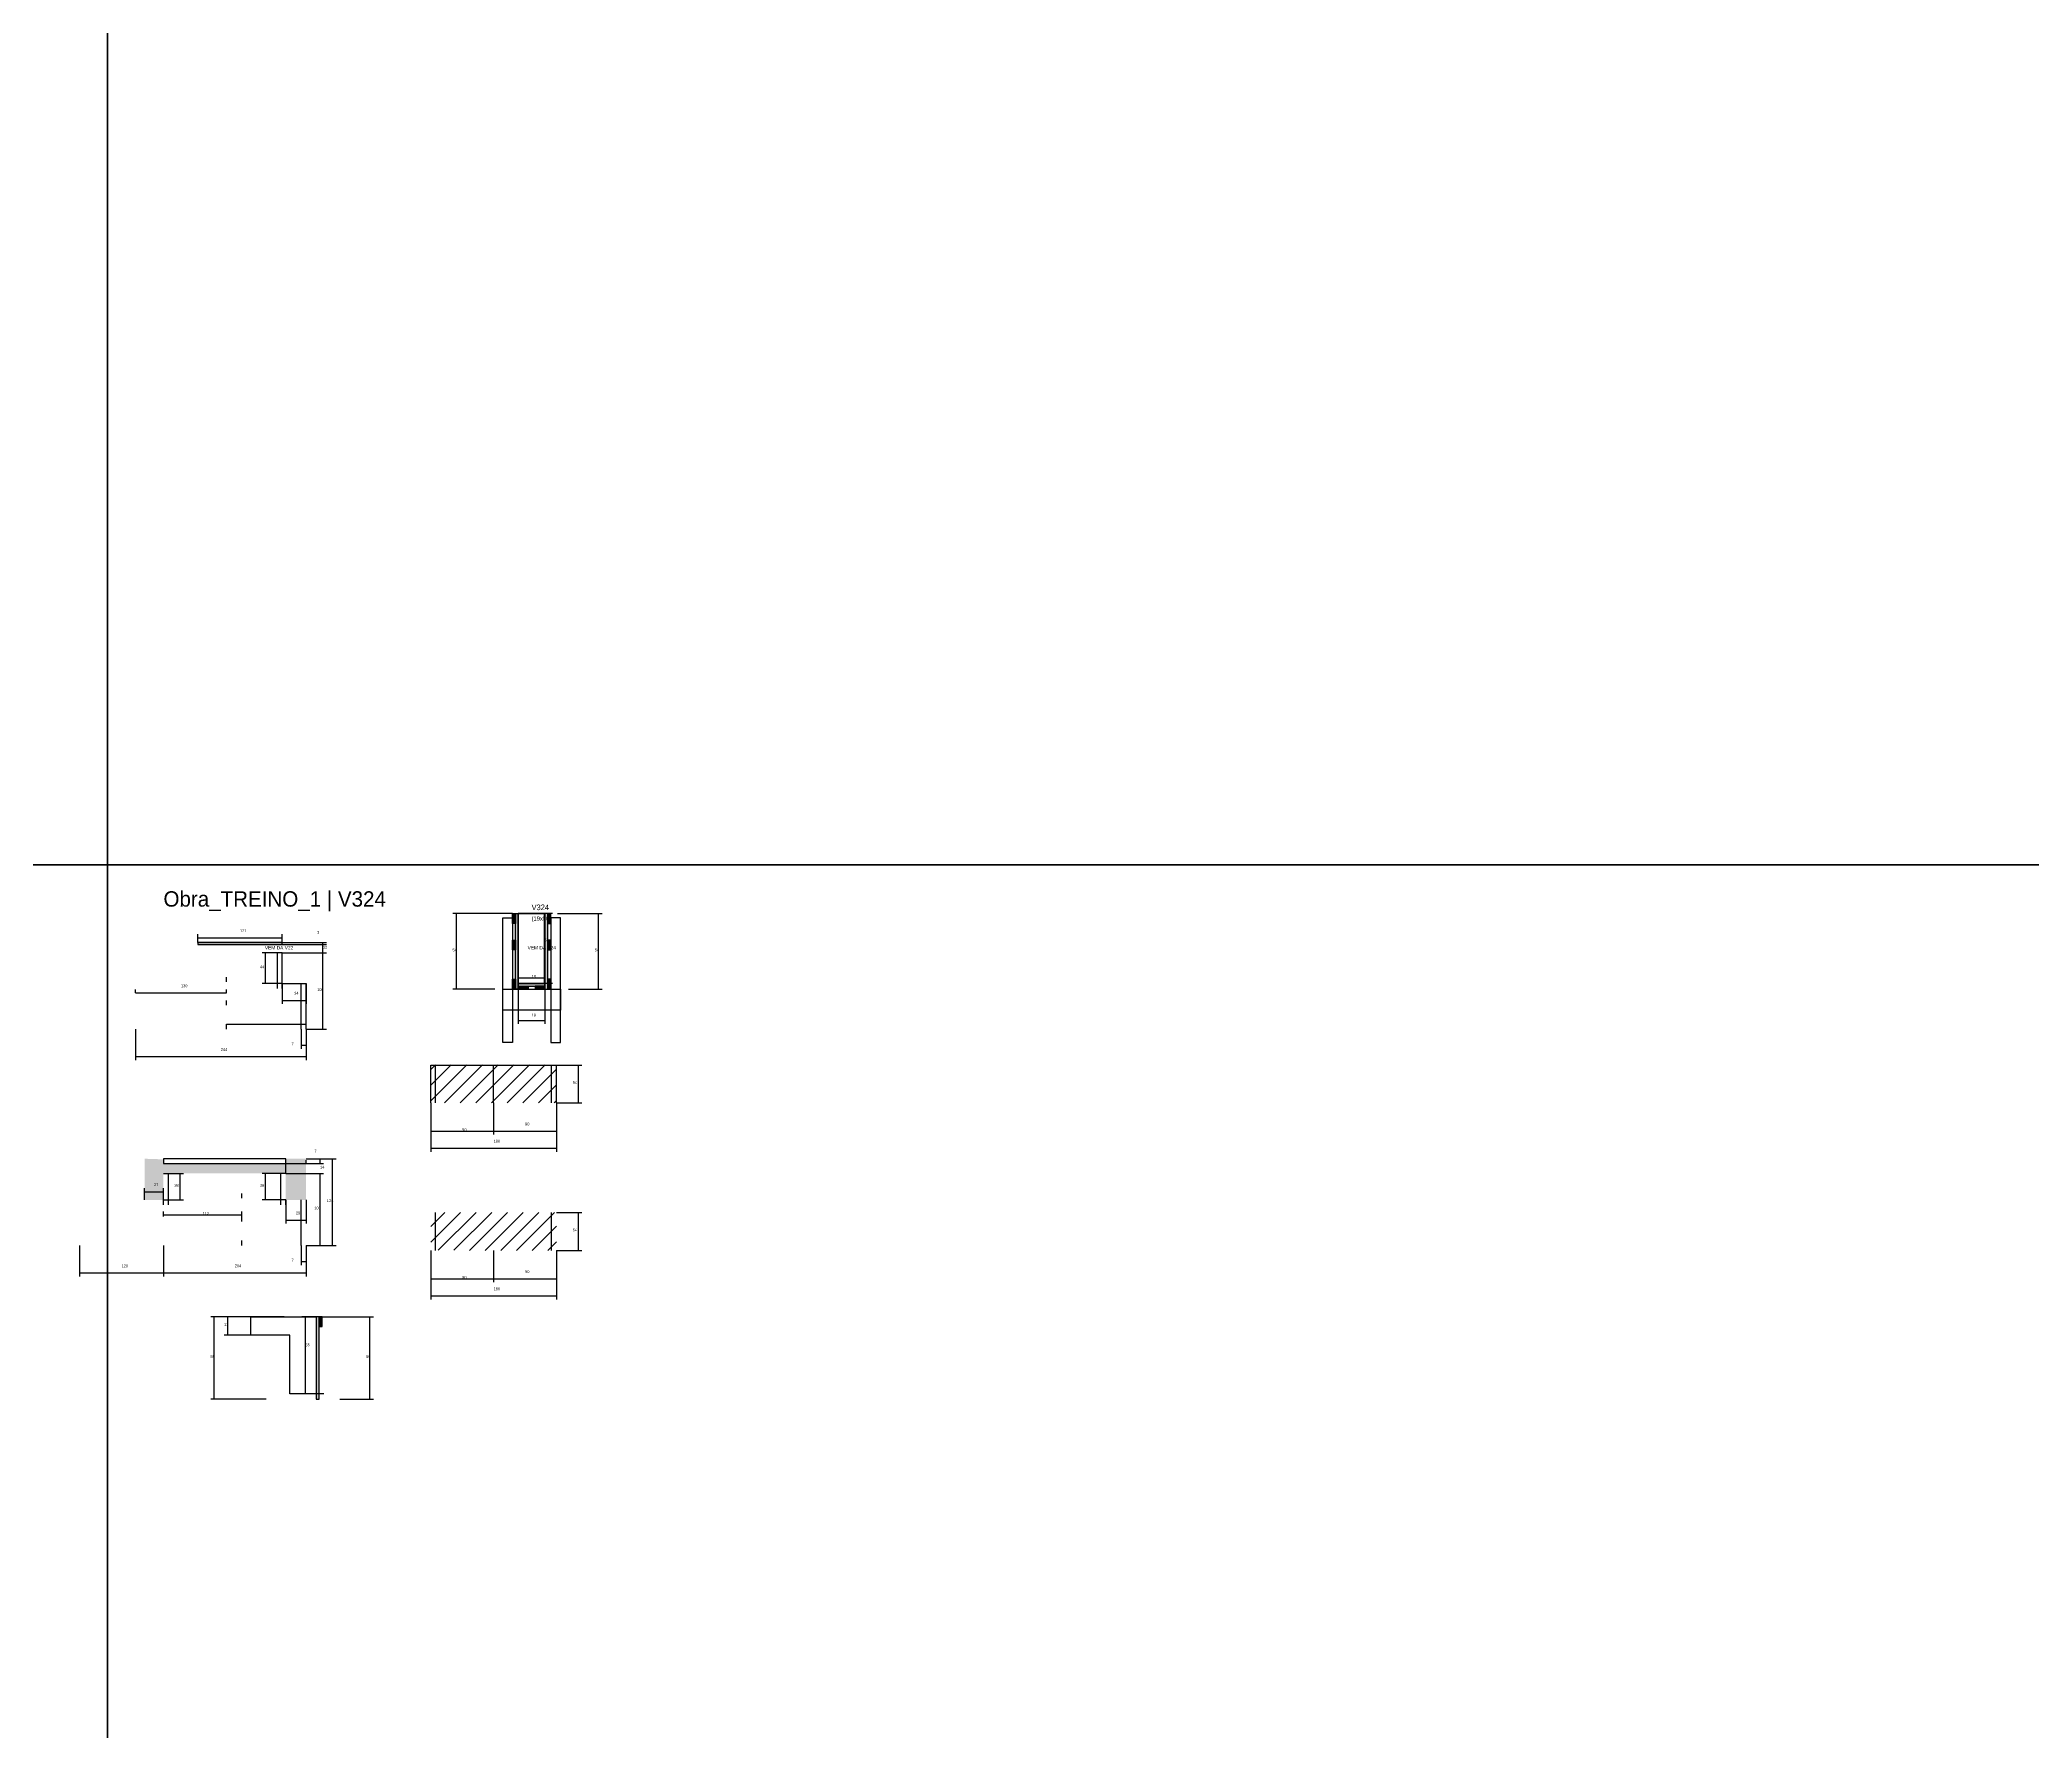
# Model space of a CAD drawing. Header units: metres. Extents: x -41 to 34800, y -36000 to 1848.
# Drawn here: x 2803 to 5654, y -3040 to -620 of the extents above; entities that cross this region are included whole.
import ezdxf

# ---------------------------------------------------------------- set-up
doc = ezdxf.new("R2010")
doc.units = ezdxf.units.M
for name, color, linetype in [('CELL_BORDER', 8, 'Continuous'), ('CONCRETO', 251, 'Continuous'), ('COTA', 4, 'Continuous'), ('Cota Seção (2x)', 4, 'Continuous'), ('Hachura', 253, 'Continuous'), ('LABEL_ID', 3, 'Continuous'), ('Madeira', 126, 'Continuous'), ('Painéis', 200, 'Continuous'), ('REAPROVEITAMENTO', 251, 'Continuous'), ('SARR_2.2x7', 40, 'Continuous'), ('SARR_3.5x7', 81, 'Continuous'), ('Texto Seção', 7, 'Continuous')]:
    doc.layers.add(name, color=color, linetype=linetype)

msp = doc.modelspace()

# ---------------------------------------------------------------- hatches: boundary and pattern name
at = {"layer": 'COTA'}
h = msp.add_hatch(dxfattribs=at)
h.set_pattern_fill('AR-CONC', scale=0.03)
h.paths.add_polyline_path([(3155, -2241.7), (2980, -2241.7), (2980, -2241.7), (2980, -2279.7), (2980, -2279.7), (2953, -2279.7), (2953, -2279.7), (2953, -2220.7), (2953, -2220.7), (2980, -2221.6), (2980, -2221.6), (2980, -2227.7), (2980, -2227.7), (3155, -2227.7), (3155, -2227.7), (3155, -2220.7), (3155, -2220.7), (3184, -2220.7), (3184, -2220.7), (3184, -2279.7), (3184, -2279.7), (3155, -2279.7), (3155, -2279.7), (3155, -2241.7)])
at = {"layer": 'Hachura'}
h = msp.add_hatch(dxfattribs=at)
h.set_pattern_fill('ANSI31', scale=0.5)
h.paths.add_polyline_path([(3483.8, -1884), (3479.4, -1884), (3479.4, -1884), (3479.4, -1870), (3479.4, -1870), (3483.8, -1870), (3483.8, -1870), (3483.8, -1884)])
h = msp.add_hatch(color=8, dxfattribs=at)
h.dxf.hatch_style = 1
h.paths.add_polyline_path([(3487.8, -1870), (3483.8, -1870), (3483.8, -1870), (3483.8, -1978), (3483.8, -1978), (3487.8, -1978), (3487.8, -1978), (3487.8, -1870)])
h = msp.add_hatch(color=8, dxfattribs=at)
h.dxf.hatch_style = 1
h.paths.add_polyline_path([(3529.8, -1870), (3525.8, -1870), (3525.8, -1870), (3525.8, -1978), (3525.8, -1978), (3529.8, -1978), (3529.8, -1978), (3529.8, -1870)])
h = msp.add_hatch(dxfattribs=at)
h.set_pattern_fill('ANSI31', scale=0.5)
h.paths.add_polyline_path([(3529.8, -1884), (3534.2, -1884), (3534.2, -1884), (3534.2, -1870), (3534.2, -1870), (3529.8, -1870), (3529.8, -1870), (3529.8, -1884)])
h = msp.add_hatch(dxfattribs=at)
h.set_pattern_fill('ANSI31', scale=0.5)
h.paths.add_polyline_path([(3483.8, -1922), (3479.4, -1922), (3479.4, -1922), (3479.4, -1908), (3479.4, -1908), (3483.8, -1908), (3483.8, -1908), (3483.8, -1922)])
h = msp.add_hatch(dxfattribs=at)
h.set_pattern_fill('ANSI31', scale=0.5)
h.paths.add_polyline_path([(3529.8, -1922), (3534.2, -1922), (3534.2, -1922), (3534.2, -1908), (3534.2, -1908), (3529.8, -1908), (3529.8, -1908), (3529.8, -1922)])
h = msp.add_hatch(dxfattribs=at)
h.set_pattern_fill('ANSI31', scale=0.5)
h.paths.add_polyline_path([(3483.8, -1978), (3479.4, -1978), (3479.4, -1978), (3479.4, -1964), (3479.4, -1964), (3483.8, -1964), (3483.8, -1964), (3483.8, -1978)])
h = msp.add_hatch(dxfattribs=at)
h.set_pattern_fill('ANSI31', scale=0.5)
h.paths.add_polyline_path([(3529.8, -1978), (3534.2, -1978), (3534.2, -1978), (3534.2, -1964), (3534.2, -1964), (3529.8, -1964), (3529.8, -1964), (3529.8, -1978)])
h = msp.add_hatch(color=8, dxfattribs=at)
h.dxf.hatch_style = 1
h.paths.add_polyline_path([(3525.8, -1973.6), (3525.8, -1970), (3525.8, -1970), (3487.8, -1970), (3487.8, -1970), (3487.8, -1973.6), (3487.8, -1973.6), (3525.8, -1973.6)])
h = msp.add_hatch(dxfattribs=at)
h.set_pattern_fill('ANSI31', scale=0.5)
h.paths.add_polyline_path([(3487.8, -1978), (3487.8, -1973.6), (3487.8, -1973.6), (3501.8, -1973.6), (3501.8, -1973.6), (3501.8, -1978), (3501.8, -1978), (3487.8, -1978)])
h = msp.add_hatch(dxfattribs=at)
h.set_pattern_fill('ANSI31', scale=0.5)
h.paths.add_polyline_path([(3525.8, -1978), (3525.8, -1973.6), (3525.8, -1973.6), (3511.8, -1973.6), (3511.8, -1973.6), (3511.8, -1978), (3511.8, -1978), (3525.8, -1978)])
h = msp.add_hatch(color=8, dxfattribs=at)
h.dxf.hatch_style = 1
h.paths.add_polyline_path([(3202.6, -2446.9), (3198.6, -2446.9), (3198.6, -2446.9), (3198.6, -2564.9), (3198.6, -2564.9), (3202.6, -2564.9), (3202.6, -2564.9), (3202.6, -2446.9)])
h = msp.add_hatch(dxfattribs=at)
h.set_pattern_fill('ANSI31', scale=0.5)
h.paths.add_polyline_path([(3202.6, -2460.9), (3207, -2460.9), (3207, -2460.9), (3207, -2446.9), (3207, -2446.9), (3202.6, -2446.9), (3202.6, -2446.9), (3202.6, -2460.9)])
at = {"layer": 'REAPROVEITAMENTO'}
h = msp.add_hatch(dxfattribs=at)
h.set_pattern_fill('ANSI31', scale=5)
h.paths.add_polyline_path([(3542.5, -2140.7), (3542.5, -2086.6), (3542.5, -2086.6), (3362.5, -2086.4), (3362.5, -2086.4), (3362.5, -2140.5), (3362.5, -2140.5), (3542.5, -2140.7)])
h = msp.add_hatch(dxfattribs=at)
h.set_pattern_fill('ANSI31', scale=5)
h.paths.add_polyline_path([(3542.5, -2351.9), (3542.5, -2297.7), (3542.5, -2297.7), (3362.5, -2297.6), (3362.5, -2297.6), (3362.5, -2351.7), (3362.5, -2351.7), (3542.5, -2351.9)])

# ---------------------------------------------------------------- linework, layer by layer
at = {"layer": 'CELL_BORDER'}
for points in [[(0, -1800), (2900, -1800), (2900, 0), (0, 0)], [(2900, -1800), (5800, -1800), (5800, 0), (2900, 0)], [(0, -3600), (2900, -3600), (2900, -1800), (0, -1800)], [(2900, -3600), (5800, -3600), (5800, -1800), (2900, -1800)]]:
    msp.add_lwpolyline(points, close=True, dxfattribs=at)
at = {"layer": 'CONCRETO'}
for points in [[(3487.8, -1870), (3487.8, -1870), (3525.8, -1870), (3525.8, -1898), (3525.8, -1898), (3525.8, -1970), (3487.8, -1970), (3487.8, -1870)], [(3487.8, -1970), (3525.8, -1970), (3525.8, -1870), (3487.8, -1870)], [(3105, -2472.9), (3105, -2446.9), (3160.6, -2446.9), (3160.6, -2446.9), (3198.6, -2446.9), (3198.6, -2556.9), (3160.6, -2556.9), (3160.6, -2472.9)]]:
    msp.add_lwpolyline(points, close=True, dxfattribs=at)
at = {"layer": 'COTA'}
for p, q in [((3479.4, -1870), (3394.1, -1870)), ((3399.1, -1978), (3399.1, -1870)), ((3543.8, -1870), (3607.7, -1870)), ((3602.7, -1978), (3602.7, -1870)), ((3029, -1911.2), (3029, -1899.6)), ((3029, -1904.6), (3150, -1904.6)), ((3150, -1911.2), (3150, -1899.6)), ((3150, -1911.2), (3213.1, -1911.2)), ((3150, -1914.2), (3213.1, -1914.2)), ((3150, -1914.2), (3213.1, -1914.2)), ((3150, -1926.2), (3213.1, -1926.2)), ((3150, -1926.2), (3213.1, -1926.2)), ((3208.1, -1914.2), (3208.1, -1911.2)), ((3208.1, -1926.2), (3208.1, -1914.2)), ((3208.1, -2035.2), (3208.1, -1926.2)), ((3454.2, -1978), (3394.1, -1978)), ((3487.8, -1978), (3487.8, -2027.7)), ((3525.8, -1978), (3525.8, -2027.7)), ((3559.4, -1978), (3607.7, -1978)), ((3487.8, -2022.7), (3525.8, -2022.7)), ((2940, -2035.2), (2940, -2079.6)), ((3177, -2035.2), (3177, -2063.4)), ((3184, -2035.2), (3184, -2079.6)), ((3184, -2035.2), (3213.1, -2035.2)), ((3184, -2035.2), (3184, -2063.4)), ((2940, -2074.6), (3184, -2074.6)), ((3177, -2058.4), (3184, -2058.4)), ((3542.5, -2086.6), (3578.7, -2086.6)), ((3573.7, -2140.6), (3573.7, -2086.6)), ((3362.5, -2140.6), (3362.5, -2186.2)), ((3362.5, -2140.6), (3362.5, -2210.7)), ((3452.5, -2140.6), (3452.5, -2186.2)), ((3452.5, -2140.6), (3452.5, -2186.2)), ((3542.5, -2140.6), (3542.5, -2186.2)), ((3542.5, -2140.6), (3542.5, -2210.7)), ((3542.5, -2140.6), (3578.7, -2140.6)), ((3362.5, -2181.2), (3452.5, -2181.2)), ((3452.5, -2181.2), (3542.5, -2181.2)), ((3155, -2241.7), (3155, -2222.7)), ((3184, -2220.7), (3209, -2220.7)), ((3184, -2227.7), (3184, -2222.7)), ((3204, -2227.7), (3204, -2220.7)), ((3362.5, -2205.7), (3542.5, -2205.7)), ((3155, -2227.7), (3184, -2227.7)), ((3155, -2241.7), (3209, -2241.7)), ((3184, -2227.7), (3209, -2227.7)), ((3204, -2344.7), (3204, -2241.7)), ((3542.5, -2297.8), (3578.7, -2297.8)), ((3573.7, -2351.8), (3573.7, -2297.8)), ((2860, -2344.7), (2860, -2389.1)), ((2980, -2344.7), (2980, -2389.1)), ((3177, -2344.7), (3177, -2372.9)), ((3184, -2344.7), (3209, -2344.7)), ((3184, -2344.7), (3184, -2372.9)), ((3362.5, -2351.8), (3362.5, -2397.3)), ((3362.5, -2351.8), (3362.5, -2421.9)), ((3452.5, -2351.8), (3452.5, -2397.3)), ((3452.5, -2351.8), (3452.5, -2397.3)), ((3542.5, -2351.8), (3542.5, -2397.3)), ((3542.5, -2351.8), (3542.5, -2421.9)), ((3542.5, -2351.8), (3578.7, -2351.8)), ((2860, -2384.1), (2980, -2384.1)), ((3177, -2367.9), (3184, -2367.9)), ((3362.5, -2392.3), (3452.5, -2392.3)), ((3452.5, -2392.3), (3542.5, -2392.3)), ((3362.5, -2416.9), (3542.5, -2416.9)), ((3152.6, -2446.9), (3047.7, -2446.9)), ((3052.7, -2564.9), (3052.7, -2446.9)), ((3105, -2446.9), (3067, -2446.9)), ((3072, -2472.9), (3072, -2446.9)), ((3207, -2446.9), (3280.5, -2446.9)), ((3275.5, -2564.9), (3275.5, -2446.9)), ((3105, -2472.9), (3067, -2472.9)), ((3127, -2564.9), (3047.7, -2564.9)), ((3232.2, -2564.9), (3280.5, -2564.9))]:
    msp.add_line(p, q, dxfattribs=at)
at = {"layer": 'Cota Seção (2x)'}
for p, q in [((3536.8, -1870), (3520.3, -1870)), ((3525.3, -1970), (3525.3, -1870)), ((3150, -1926.2), (3121.2, -1926.2)), ((3126.2, -1970.2), (3126.2, -1926.2)), ((3487.8, -1978), (3487.8, -1957)), ((3487.8, -1962), (3525.8, -1962)), ((3525.8, -1978), (3525.8, -1957)), ((2940, -1983.5), (2940, -1978.5)), ((2940, -1983.5), (3070, -1983.5)), ((3070, -1983.5), (3070, -1978.5)), ((3150, -1970.2), (3121.2, -1970.2)), ((3150, -1970.2), (3150, -1999.1)), ((3150, -1994.1), (3184, -1994.1)), ((3184, -1970.2), (3184, -1999.1)), ((3536.8, -1970), (3520.3, -1970)), ((3184, -2220.7), (3226.9, -2220.7)), ((3221.9, -2344.7), (3221.9, -2220.7)), ((2980, -2241.7), (3008.8, -2241.7)), ((3003.8, -2279.7), (3003.8, -2241.7)), ((3155, -2241.7), (3121.2, -2241.7)), ((3126.2, -2279.7), (3126.2, -2241.7)), ((2953, -2279.7), (2953, -2262.9)), ((2953, -2267.9), (2980, -2267.9)), ((2980, -2279.7), (2980, -2262.9)), ((2980, -2279.7), (3008.8, -2279.7)), ((3155, -2279.7), (3121.2, -2279.7)), ((3155, -2279.7), (3155, -2313.5)), ((3184, -2279.7), (3184, -2313.5)), ((2980, -2303.5), (2980, -2296.1)), ((2980, -2301.1), (3092, -2301.1)), ((3092, -2303.5), (3092, -2296.1)), ((3155, -2308.5), (3184, -2308.5)), ((2980, -2344.7), (2980, -2389.1)), ((3184, -2344.7), (3226.9, -2344.7)), ((3184, -2344.7), (3184, -2389.1)), ((2980, -2384.1), (3184, -2384.1)), ((3198.6, -2446.9), (3178.2, -2446.9)), ((3183.2, -2556.9), (3183.2, -2446.9)), ((3209.6, -2556.9), (3178.2, -2556.9))]:
    msp.add_line(p, q, dxfattribs=at)
at = {"layer": 'Madeira'}
for points in [[(3483.8, -1884), (3479.4, -1884), (3479.4, -1870), (3483.8, -1870)], [(3529.8, -1884), (3534.2, -1884), (3534.2, -1870), (3529.8, -1870)], [(3483.8, -1922), (3479.4, -1922), (3479.4, -1908), (3483.8, -1908)], [(3529.8, -1922), (3534.2, -1922), (3534.2, -1908), (3529.8, -1908)], [(3483.8, -1978), (3479.4, -1978), (3479.4, -1964), (3483.8, -1964)], [(3529.8, -1978), (3534.2, -1978), (3534.2, -1964), (3529.8, -1964)], [(3487.8, -1978), (3487.8, -1973.6), (3501.8, -1973.6), (3501.8, -1978)], [(3525.8, -1978), (3525.8, -1973.6), (3511.8, -1973.6), (3511.8, -1978)], [(3202.6, -2460.9), (3207, -2460.9), (3207, -2446.9), (3202.6, -2446.9)]]:
    msp.add_lwpolyline(points, close=True, dxfattribs=at)
at = {"layer": 'Painéis'}
for p, q in [((3487.8, -1978), (3487.8, -1870)), ((3525.8, -1978), (3525.8, -1870)), ((3029, -1911.2), (3150, -1911.2)), ((3029, -1914.2), (3150, -1914.2)), ((3150, -1970.2), (3150, -1926.2)), ((3150, -1970.2), (3184, -1970.2)), ((3184, -2035.2), (3184, -1970.2)), ((3487.8, -1970), (3525.8, -1970)), ((3487.8, -1973.6), (3487.8, -1970)), ((3525.8, -1973.6), (3525.8, -1970)), ((3362.5, -2086.6), (3542.5, -2086.6)), ((3362.5, -2140.6), (3362.5, -2086.6)), ((3452.5, -2140.6), (3452.5, -2086.6)), ((3542.5, -2140.6), (3542.5, -2086.6))]:
    msp.add_line(p, q, dxfattribs=at)
for points in [[(3483.8, -1870), (3487.8, -1870), (3487.8, -1978), (3483.8, -1978)], [(3529.8, -1870), (3525.8, -1870), (3525.8, -1978), (3529.8, -1978)], [(3150, -1911.2), (3029, -1911.2), (3029, -1914.2), (3150, -1914.2)], [(3525.8, -1973.6), (3525.8, -1970), (3487.8, -1970), (3487.8, -1973.6)], [(2980, -2227.7), (3155, -2227.7), (3155, -2220.7), (2980, -2220.7)], [(3202.6, -2446.9), (3198.6, -2446.9), (3198.6, -2564.9), (3202.6, -2564.9)]]:
    msp.add_lwpolyline(points, close=True, dxfattribs=at)
at = {"layer": 'SARR_2.2x7'}
for p, q in [((3143, -1977.2), (3143, -1926.2)), ((3070, -1967.8), (3070, -1960.8)), ((3070, -2001.1), (3070, -1994.1)), ((3150, -1977.2), (3150, -1970.2)), ((3177, -2035.2), (3177, -1970.2)), ((3070, -2028.2), (3184, -2028.2)), ((3070, -2035.2), (3070, -2028.2)), ((3369.5, -2140.6), (3369.5, -2086.6)), ((3535.5, -2140.6), (3535.5, -2086.6)), ((2987, -2286.7), (2987, -2241.7)), ((3148, -2286.7), (3148, -2241.7)), ((2980, -2286.7), (2980, -2279.7)), ((3092, -2277.3), (3092, -2270.3)), ((3155, -2286.7), (3155, -2279.7)), ((3177, -2344.7), (3177, -2279.7)), ((3092, -2310.5), (3092, -2303.5)), ((3369.5, -2351.8), (3369.5, -2297.8)), ((3535.5, -2351.8), (3535.5, -2297.8)), ((3092, -2344.7), (3092, -2337.7))]:
    msp.add_line(p, q, dxfattribs=at)
at = {"layer": 'SARR_3.5x7'}
for points in [[(3465.4, -1876), (3479.4, -1876), (3479.4, -2054.4), (3465.4, -2054.4)], [(3548.2, -1876), (3534.2, -1876), (3534.2, -2054.4), (3548.2, -2054.4)], [(3465.4, -1978), (3548.2, -1978), (3548.2, -2008), (3465.4, -2008)]]:
    msp.add_lwpolyline(points, close=True, dxfattribs=at)

# ---------------------------------------------------------------- texts
at = {"layer": 'COTA'}
for s, p in [('121', (3089.5, -1896.5)), ('3', (3199.9, -1899.1)), ('12', (3208.1, -1920.2)), ('54', (3393.6, -1924)), ('54', (3597.2, -1924)), ('109', (3200, -1980.7)), ('19', (3506.8, -2017.2)), ('244', (3062, -2066.5)), ('7', (3163.2, -2058.4)), ('54', (3565.6, -2113.6)), ('90', (3407.5, -2181.2)), ('180', (3452.5, -2197.6)), ('90', (3497.5, -2173)), ('7', (3196, -2211.8)), ('14', (3204, -2234.7)), ('103', (3195.8, -2293.2)), ('54', (3565.6, -2324.8)), ('7', (3163.2, -2367.9)), ('120', (2920, -2376)), ('90', (3407.5, -2392.3)), ('90', (3497.5, -2384.2)), ('180', (3452.5, -2408.8)), ('13', (3066.5, -2459.9)), ('59', (3047.2, -2505.9)), ('59', (3270, -2505.9))]:
    msp.add_text(s, height=4, dxfattribs=at).set_placement(p)
at = {"layer": 'Cota Seção (2x)'}
for s, p in [('50', (3525.3, -1910)), ('44', (3118.1, -1948.2)), ('19', (3506.8, -1962)), ('130', (3005, -1975.3)), ('34', (3167, -1985.9)), ('27', (2966.5, -2259.8)), ('38', (2995.6, -2260.7)), ('38', (3117.9, -2260.7)), ('124', (3213.8, -2282.7)), ('112', (3036.1, -2301.1)), ('29', (3169.5, -2300.4)), ('204', (3082, -2376)), ('55', (3183.2, -2488.9))]:
    msp.add_text(s, height=4, dxfattribs=at).set_placement(p)
at = {"layer": 'LABEL_ID'}
msp.add_text('Obra_TREINO_1 | V324', height=22, dxfattribs=at).set_placement((2980, -1860))
at = {"layer": 'Texto Seção'}
for s, height, p in [('V324', 8, (3506.8, -1865)), ('(19x50)', 6, (3506.8, -1880)), ('VEM DA V22', 5, (3125.1, -1921.3)), ('VEM DA V24', 5, (3501.1, -1921.3))]:
    msp.add_text(s, height=height, dxfattribs=at).set_placement(p)

doc.saveas('drawing.dxf')
